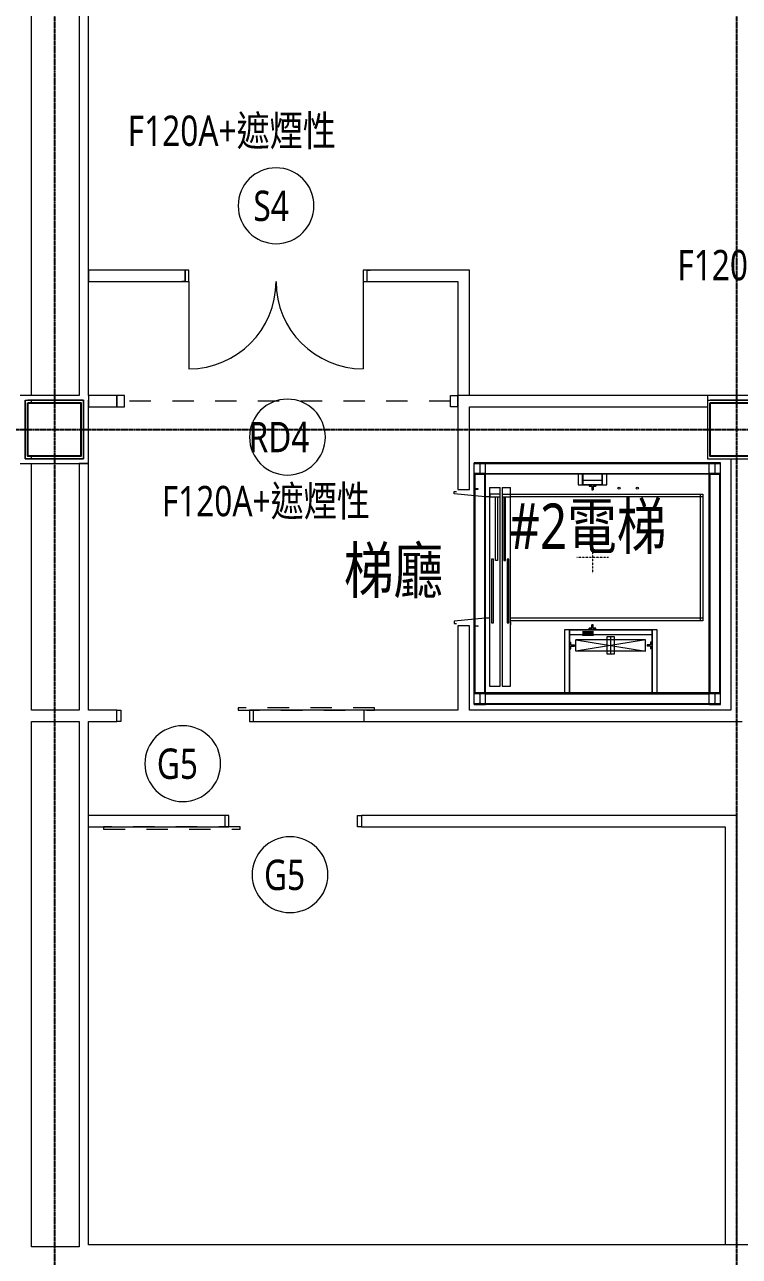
# Model space of a CAD drawing. Extents: x -3450 to 27857, y -1288 to 11880.
# Drawn here: x 24321 to 25264, y 1910 to 3534 of the extents above; entities that cross this region are included whole.
import ezdxf

# ---------------------------------------------------------------- set-up
doc = ezdxf.new("R2010")
doc.units = 0
for name, pattern in [('X-S-FAB-L20$0$CENTER', [0.017, 0.012, -0.0015, 0.002, -0.0015]), ('X-S-FAB-L20$0$COL-CEN-LIN', [3.25, 2.5, -0.25, 0.25, -0.25]), ('X-S-FAB-L20$0$TAI_虛線', [5.644, 2.822, -2.822])]:
    doc.linetypes.add(name, pattern=pattern)
for name, color, linetype in [('X-S-FAB-L20$0$1_l20平面圖_1_A-WALL-IN', 8, 'Continuous'), ('X-S-FAB-L20$0$1_l20平面圖_1_A-WALL-IN.200K', 8, 'Continuous'), ('X-S-FAB-L20$0$1_l20平面圖_1_A-ZONE', 8, 'Continuous'), ('X-S-FAB-L20$0$1_l20平面圖_1_CAGE', 8, 'Continuous'), ('X-S-FAB-L20$0$1_l20平面圖_1_CENTER', 8, 'Continuous'), ('X-S-FAB-L20$0$1_l20平面圖_1_D label', 8, 'Continuous'), ('X-S-FAB-L20$0$1_l20平面圖_1_DIM', 8, 'Continuous'), ('X-S-FAB-L20$0$1_l20平面圖_1_Door', 8, 'Continuous'), ('X-S-FAB-L20$0$1_l20平面圖_1_RC', 8, 'Continuous'), ('X-S-FAB-L20$0$1_l20平面圖_1_SIAGE1', 8, 'Continuous'), ('X-S-FAB-L20$0$1_l20平面圖_1_SIAGE3', 8, 'Continuous'), ('X-S-FAB-L20$0$1_l20平面圖_1_WEIGHT', 8, 'Continuous'), ('X-S-FAB-L20$0$BLOCK', 8, 'Continuous'), ('X-S-FAB-L20$0$CCL', 8, 'X-S-FAB-L20$0$COL-CEN-LIN'), ('X-S-FAB-L20$0$COL-S', 8, 'Continuous'), ('X-S-FAB-L20$0$D label', 8, 'Continuous')]:
    doc.layers.add(name, color=color, linetype=linetype)
doc.styles.add('X-S-FAB-L20$0$Standard', font='', dxfattribs={"width": 0.8})
doc.styles.get('X-S-FAB-L20$0$Standard').set_extended_font_data('Microsoft JhengHei')

# ---------------------------------------------------------------- blocks, each defined once
blk = doc.blocks.new('X-S-FAB-L20$0$FAB2-L05')
at = {"layer": 'X-S-FAB-L20$0$CCL'}
for p, q in [((-1800, 11005), (-1800, 0)), ((-900, 11005), (-900, 0)), ((-26880, 3720), (1210, 3720))]:
    blk.add_line(p, q, dxfattribs=at)
at = {"layer": 'X-S-FAB-L20$0$COL-S'}
for points in [[(-1835, 3755), (-1765, 3755), (-1765, 3685), (-1835, 3685)], [(-935, 3755), (-865, 3755), (-865, 3685), (-935, 3685)]]:
    blk.add_lwpolyline(points, close=True, dxfattribs=at)
blk = doc.blocks.new('X-S-FAB-L20')
at = {"layer": 'X-S-FAB-L20$0$1_l20平面圖_1_A-WALL-IN', "color": 3, "lineweight": 0, "ltscale": 10}
for p, q in [((24442.5, 3030), (24442.5, 3045)), ((24892.5, 3030), (24892.5, 3045))]:
    blk.add_line(p, q, dxfattribs=at)
at = {"layer": 'X-S-FAB-L20$0$1_l20平面圖_1_A-WALL-IN', "color": 3, "lineweight": 0, "ltscale": 10, "flags": 128}
for points in [[(24330, 3045), (24330, 3722.5)], [(24405, 3045), (24405, 3722.5)], [(24392.8, 3602.5), (24392.8, 3045)], [(24392.8, 3045), (24315, 3045)], [(24321.5, 3038.5), (24398.5, 3038.5)], [(24321.5, 2961.5), (24321.5, 3038.5)], [(24330, 3035), (24330, 3038.5)], [(24398.5, 3038.5), (24398.5, 2961.5)], [(24405, 3045), (24405, 3038.5)], [(24442.5, 3045), (24405, 3045)], [(24405, 3045), (24405, 3030)], [(24405, 2961.5), (24405, 3038.5)], [(25221.5, 3045), (24892.5, 3045)], [(25298.5, 3045), (25221.5, 3045)], [(25221.5, 3045), (25221.5, 3038.5)], [(25221.5, 3045), (25221.5, 3030)], [(25221.5, 3038.5), (25298.5, 3038.5)], [(24405, 3030), (24442.5, 3030)], [(24892.5, 3030), (24892.5, 2921)], [(24907.5, 3030), (25221.5, 3030)], [(24907.5, 2921), (24907.5, 3030)], [(24398.5, 2961.5), (24321.5, 2961.5)], [(24330, 2961.5), (24330, 2965)], [(24405, 2955), (24405, 2961.5)], [(25252.5, 2961.5), (25252.5, 2630)], [(25252.5, 2961.5), (25267.5, 2961.5)], [(24315, 2955), (24321.5, 2955)], [(24321.5, 2955), (24405, 2955)], [(24330, 2630), (24330, 2955)], [(24392.8, 2955), (24392.8, 2630)], [(24405, 2955), (24392.8, 2955)], [(24405, 2630), (24405, 2955)], [(24892.5, 2741), (24892.5, 2630)], [(24907.5, 2630), (24907.5, 2741)], [(24392.8, 2630), (24330, 2630)], [(24330, 1922.5), (24330, 2615)], [(24330, 2615), (24392.8, 2615)], [(24392.8, 2615), (24392.8, 1922.5)], [(24442.5, 2630), (24405, 2630)], [(24405, 1925), (24405, 2615)], [(24405, 2615), (24442.5, 2615)], [(24892.5, 2630), (24768.7, 2630)], [(24768.7, 2615), (24768.7, 2630)], [(24768.7, 2615), (25252.5, 2615)], [(25252.5, 2630), (24907.5, 2630)], [(25252.5, 2615), (25267.5, 2615)], [(24392.8, 1922.5), (24330, 1922.5)], [(25310, 1925), (24405, 1925)]]:
    blk.add_lwpolyline(points, dxfattribs=at)
at = {"layer": 'X-S-FAB-L20$0$1_l20平面圖_1_A-WALL-IN', "color": 1, "lineweight": 0, "ltscale": 10, "flags": 128}
for points in [[(24321.5, 3038.5), (24325, 3038.5)], [(24321.5, 3038.5), (24321.5, 2961.5)], [(24395, 3038.5), (24325, 3038.5)], [(24398.5, 3038.5), (24395, 3038.5)], [(24398.5, 2965), (24398.5, 3038.5)], [(25221.5, 3038.5), (25225, 3038.5)], [(25221.5, 3038.5), (25221.5, 2961.5)], [(25295, 3038.5), (25225, 3038.5)], [(24321.5, 2961.5), (24325, 2961.5)], [(24325, 2961.5), (24398.5, 2961.5)], [(24398.5, 2961.5), (24398.5, 2965)], [(25221.5, 2961.5), (25225, 2961.5)], [(25225, 2961.5), (25298.5, 2961.5)]]:
    blk.add_lwpolyline(points, dxfattribs=at)
at = {"layer": 'X-S-FAB-L20$0$1_l20平面圖_1_A-WALL-IN.200K', "color": 252, "lineweight": 0, "ltscale": 10}
for p, q in [((24532.5, 3210), (24528.2, 3210)), ((24532.5, 3195), (24532.5, 3210)), ((24772.5, 3210), (24776.8, 3210)), ((24772.5, 3195), (24772.5, 3210)), ((24532.5, 3195), (24528.2, 3195)), ((24772.5, 3195), (24776.8, 3195))]:
    blk.add_line(p, q, dxfattribs=at)
at = {"layer": 'X-S-FAB-L20$0$1_l20平面圖_1_A-WALL-IN.200K', "color": 252, "lineweight": 0, "ltscale": 10, "flags": 128}
for points in [[(24532.5, 3210), (24405, 3210)], [(24405, 3210), (24405, 3195)], [(24892.5, 3210), (24772.5, 3210)], [(24907.5, 3210), (24892.5, 3210)], [(24907.5, 3045), (24907.5, 3210)], [(24405, 3195), (24532.5, 3195)], [(24772.5, 3195), (24892.5, 3195)], [(24892.5, 3195), (24892.5, 3045)], [(24907.5, 3045), (24892.5, 3045)], [(24768.7, 2630), (24622.5, 2630)], [(24622.5, 2615), (24768.7, 2615)], [(24768.7, 2615), (24768.7, 2630)], [(24585, 2491.2), (24405, 2491.2)], [(25260, 2491.2), (24765, 2491.2)], [(25260, 2491.2), (25260, 1925)], [(24405, 2476.2), (24585, 2476.2)], [(24765, 2476.2), (25245, 2476.2)], [(25245, 2476.2), (25245, 1925)]]:
    blk.add_lwpolyline(points, dxfattribs=at)
at = {"layer": 'X-S-FAB-L20$0$1_l20平面圖_1_CAGE', "color": 8, "lineweight": 0, "ltscale": 10}
for p, q in [((24934, 2923.7), (24934, 2661.7)), ((24934, 2923.7), (24948, 2923.7)), ((24948, 2661.7), (24948, 2923.7)), ((24951, 2923.7), (24951, 2661.7)), ((24951, 2923.7), (24962, 2923.7)), ((24962, 2661.7), (24962, 2923.7)), ((24948, 2914.7), (24934, 2914.7)), ((24934, 2911.2), (24948, 2911.2)), ((24942.1, 2827.2), (24942.1, 2911.2)), ((24944.8, 2911.2), (24944.8, 2827.2)), ((24951, 2914.7), (25215.5, 2914.7)), ((24951, 2911.2), (24962, 2911.2)), ((24953.2, 2911.2), (24953.2, 2827.2)), ((24955.4, 2827.2), (24955.4, 2911.2)), ((24962, 2911.2), (24962, 2914.7)), ((25215.5, 2911.2), (24962, 2911.2)), ((25212, 2914.7), (25212, 2747.7)), ((25215.5, 2914.7), (25215.5, 2747.7)), ((24939.4, 2829.2), (24936.7, 2829.2)), ((24936.7, 2829.2), (24936.7, 2745.2)), ((24939.4, 2745.2), (24939.4, 2829.2)), ((24944.8, 2827.2), (24942.1, 2827.2)), ((24953.2, 2827.2), (24955.4, 2827.2)), ((24957.6, 2829.2), (24957.6, 2745.2)), ((24959.8, 2829.2), (24957.6, 2829.2)), ((24959.8, 2745.2), (24959.8, 2829.2)), ((24936.7, 2745.2), (24939.4, 2745.2)), ((24957.6, 2745.2), (24959.8, 2745.2)), ((25215.5, 2751.2), (24962, 2751.2)), ((25215.5, 2747.7), (24962, 2747.7)), ((24962, 2746.2), (24962, 2746.2)), ((24962, 2746.2), (24962, 2742.7)), ((25048, 2722.9), (25140, 2707.9)), ((25140, 2722.9), (25048, 2707.9)), ((24934, 2661.7), (24948, 2661.7)), ((24934, 2661.7), (24948, 2661.7)), ((24951, 2661.7), (24962, 2661.7))]:
    blk.add_line(p, q, dxfattribs=at)
at = {"layer": 'X-S-FAB-L20$0$1_l20平面圖_1_CENTER', "color": 8, "linetype": 'X-S-FAB-L20$0$CENTER', "lineweight": 0, "ltscale": 10}
for p, q in [((25070, 2852.2), (25070, 2810.5)), ((25090.9, 2831.2), (25049.1, 2831.2))]:
    blk.add_line(p, q, dxfattribs=at)
at = {"layer": 'X-S-FAB-L20$0$1_l20平面圖_1_D label', "color": 252, "lineweight": 0, "ltscale": 10, "flags": 128}
blk.add_lwpolyline([(24602.5, 3295, 1), (24702.5, 3295, 1)], format="xyb", close=True, dxfattribs=at)
at = {"layer": 'X-S-FAB-L20$0$1_l20平面圖_1_D label', "color": 8, "lineweight": 0, "ltscale": 10, "flags": 128}
for points in [[(24617.5, 2990, 1), (24717.5, 2990, 1)], [(24579.4, 2559.5, 1), (24479.4, 2559.5, 1)], [(24620.9, 2413.1, 1), (24720.9, 2413.1, 1)]]:
    blk.add_lwpolyline(points, format="xyb", close=True, dxfattribs=at)
at = {"layer": 'X-S-FAB-L20$0$1_l20平面圖_1_DIM', "color": 8, "lineweight": 0, "ltscale": 10}
blk.add_line((25094, 2704.1), (25094, 2726.7), dxfattribs=at)
at = {"layer": 'X-S-FAB-L20$0$1_l20平面圖_1_DIM', "color": 8, "lineweight": 0, "ltscale": 10, "flags": 128}
blk.add_lwpolyline([(25099, 2704.1), (25099, 2726.7), (25089, 2726.7), (25089, 2704.1)], close=True, dxfattribs=at)
at = {"layer": 'X-S-FAB-L20$0$1_l20平面圖_1_DIM', "color": 8, "lineweight": 0, "ltscale": 10}
for centre in [(25105, 2922.7), (25129, 2922.7)]:
    blk.add_circle(centre, 1.5, dxfattribs=at)
at = {"layer": 'X-S-FAB-L20$0$1_l20平面圖_1_Door', "color": 252, "lineweight": 0, "ltscale": 10}
for p, q in [((24532.5, 3210), (24528.2, 3210)), ((24532.5, 3210), (24528.2, 3210)), ((24537.5, 3210), (24532.5, 3210)), ((24532.5, 3210), (24532.5, 3195)), ((24532.5, 3195), (24532.5, 3210)), ((24532.5, 3195), (24532.5, 3210)), ((24537.5, 3195), (24537.5, 3210)), ((24772.5, 3210), (24767.5, 3210)), ((24767.5, 3210), (24767.5, 3195)), ((24772.5, 3195), (24772.5, 3210)), ((24772.5, 3195), (24772.5, 3210)), ((24772.5, 3195), (24772.5, 3210)), ((24772.5, 3210), (24776.8, 3210)), ((24772.5, 3210), (24776.8, 3210)), ((24532.5, 3195), (24528.2, 3195)), ((24532.5, 3195), (24528.2, 3195)), ((24532.5, 3195), (24537.5, 3195)), ((24537.5, 3195), (24537.5, 3080)), ((24767.5, 3195), (24772.5, 3195)), ((24767.5, 3195), (24767.5, 3080)), ((24772.5, 3195), (24776.8, 3195)), ((24772.5, 3195), (24776.8, 3195))]:
    blk.add_line(p, q, dxfattribs=at)
at = {"layer": 'X-S-FAB-L20$0$1_l20平面圖_1_Door', "color": 4, "linetype": 'X-S-FAB-L20$0$TAI_虛線', "lineweight": 0, "ltscale": 10}
for p, q in [((24452.5, 3045), (24442.5, 3045)), ((24442.5, 3045), (24442.5, 3030)), ((24452.5, 3030), (24452.5, 3045)), ((24882.5, 3037.5), (24452.5, 3037.5)), ((24882.5, 3030), (24882.5, 3045)), ((24882.5, 3045), (24892.5, 3045)), ((24892.5, 3045), (24892.5, 3030)), ((24442.5, 3030), (24452.5, 3030)), ((24892.5, 3030), (24882.5, 3030)), ((24782.5, 2633), (24602.5, 2633)), ((24602.5, 2633), (24602.5, 2630)), ((24782.5, 2630), (24782.5, 2633)), ((24442.5, 2630), (24447.5, 2630)), ((24442.5, 2615), (24442.5, 2630)), ((24447.5, 2615), (24442.5, 2615)), ((24447.5, 2630), (24447.5, 2615)), ((24602.5, 2630), (24782.5, 2630)), ((24622.5, 2630), (24617.5, 2630)), ((24617.5, 2630), (24617.5, 2615)), ((24617.5, 2615), (24622.5, 2615)), ((24622.5, 2615), (24622.5, 2630)), ((24590, 2491.2), (24585, 2491.2)), ((24585, 2491.2), (24585, 2476.2)), ((24590, 2476.2), (24590, 2491.2)), ((24760, 2476.2), (24760, 2491.2)), ((24760, 2491.2), (24765, 2491.2)), ((24765, 2491.2), (24765, 2476.2)), ((24605, 2476.2), (24425, 2476.2)), ((24425, 2476.2), (24425, 2473.2)), ((24425, 2473.2), (24605, 2473.2)), ((24585, 2476.2), (24590, 2476.2)), ((24605, 2473.2), (24605, 2476.2)), ((24765, 2476.2), (24760, 2476.2))]:
    blk.add_line(p, q, dxfattribs=at)
at = {"layer": 'X-S-FAB-L20$0$1_l20平面圖_1_Door', "color": 3, "lineweight": 0, "ltscale": 10}
for p, q in [((24892.5, 2921), (24907.5, 2921)), ((24907.5, 2741), (24892.5, 2741))]:
    blk.add_line(p, q, dxfattribs=at)
at = {"layer": 'X-S-FAB-L20$0$1_l20平面圖_1_Door', "color": 252, "lineweight": 0, "ltscale": 10}
for centre, start, end in [((24537.5, 3195), 270, 0), ((24767.5, 3195), 180, 270)]:
    blk.add_arc(centre, 115, start, end, dxfattribs=at)
at = {"layer": 'X-S-FAB-L20$0$1_l20平面圖_1_RC', "color": 6, "lineweight": 0, "ltscale": 10}
for p, q in [((25065.5, 2926.9), (25074.4, 2926.9)), ((25065.5, 2926.9), (25065.5, 2925.4)), ((25065.5, 2925.4), (25069.2, 2925.4)), ((25069.2, 2925.4), (25069.2, 2920.7)), ((25070.8, 2925.4), (25070.8, 2920.7)), ((25070.8, 2925.4), (25074.4, 2925.4)), ((25074.4, 2926.9), (25074.4, 2925.4)), ((25069.2, 2920.7), (25070.8, 2920.7)), ((25065.5, 2736.5), (25065.5, 2738)), ((25069.2, 2738), (25065.5, 2738)), ((25074.4, 2736.5), (25065.5, 2736.5)), ((25069.2, 2738), (25069.2, 2742.7)), ((25070.8, 2742.7), (25069.2, 2742.7)), ((25070.8, 2738), (25070.8, 2742.7)), ((25074.4, 2738), (25070.8, 2738)), ((25074.4, 2736.5), (25074.4, 2738)), ((25039.8, 2710.9), (25039.8, 2719.8)), ((25039.8, 2719.8), (25041.3, 2719.8)), ((25041.3, 2716.2), (25041.3, 2719.8)), ((25041.3, 2716.2), (25046, 2716.2)), ((25041.3, 2710.9), (25041.3, 2714.6)), ((25041.3, 2714.6), (25046, 2714.6)), ((25046, 2714.6), (25046, 2716.2)), ((25140, 2722.9), (25048, 2722.9)), ((25048, 2707.9), (25048, 2722.9)), ((25140, 2707.9), (25140, 2722.9)), ((25140, 2707.9), (25140, 2722.9)), ((25142, 2716.2), (25142, 2714.6)), ((25146.7, 2716.2), (25142, 2716.2)), ((25146.7, 2714.6), (25142, 2714.6)), ((25146.7, 2719.8), (25146.7, 2716.2)), ((25148.2, 2719.8), (25146.7, 2719.8)), ((25146.7, 2714.6), (25146.7, 2710.9)), ((25148.2, 2719.8), (25148.2, 2710.9)), ((25039.8, 2710.9), (25041.3, 2710.9)), ((25140, 2707.9), (25048, 2707.9)), ((25148.2, 2710.9), (25146.7, 2710.9))]:
    blk.add_line(p, q, dxfattribs=at)
at = {"layer": 'X-S-FAB-L20$0$1_l20平面圖_1_SIAGE1', "color": 6, "lineweight": 0, "ltscale": 10, "flags": 128}
for points in [[(24929, 2956.2), (24914, 2956.2), (24914, 2955.3), (24920.2, 2955.3, -0.414214), (24921.2, 2954.3), (24921.2, 2943, -0.414214), (24920.2, 2942.1), (24914, 2942.1), (24914, 2941.2), (24929, 2941.2), (24929, 2942.1), (24922.8, 2942.1, -0.414214), (24921.8, 2943), (24921.8, 2954.3, -0.414214), (24922.8, 2955.3), (24929, 2955.3)], [(25239, 2956.2), (25224, 2956.2), (25224, 2955.3), (25230.2, 2955.3, -0.414214), (25231.2, 2954.3), (25231.2, 2943, -0.414214), (25230.2, 2942.1), (25224, 2942.1), (25224, 2941.2), (25239, 2941.2), (25239, 2942.1), (25232.8, 2942.1, -0.414214), (25231.8, 2943), (25231.8, 2954.3, -0.414214), (25232.8, 2955.3), (25239, 2955.3)], [(24929, 2652.7), (24914, 2652.7), (24914, 2651.8), (24920.2, 2651.8, -0.414214), (24921.2, 2650.8), (24921.2, 2639.5, -0.414214), (24920.2, 2638.6), (24914, 2638.6), (24914, 2637.7), (24929, 2637.7), (24929, 2638.6), (24922.8, 2638.6, -0.414214), (24921.8, 2639.5), (24921.8, 2650.8, -0.414214), (24922.8, 2651.8), (24929, 2651.8)], [(25239, 2652.7), (25224, 2652.7), (25224, 2651.8), (25230.2, 2651.8, -0.414214), (25231.2, 2650.8), (25231.2, 2639.5, -0.414214), (25230.2, 2638.6), (25224, 2638.6), (25224, 2637.7), (25239, 2637.7), (25239, 2638.6), (25232.8, 2638.6, -0.414214), (25231.8, 2639.5), (25231.8, 2650.8, -0.414214), (25232.8, 2651.8), (25239, 2651.8)]]:
    blk.add_lwpolyline(points, format="xyb", close=True, dxfattribs=at)
at = {"layer": 'X-S-FAB-L20$0$1_l20平面圖_1_SIAGE3', "color": 8, "lineweight": 0, "ltscale": 10}
for p, q in [((25239, 2956.2), (24914, 2956.2)), ((24914, 2941.2), (24914, 2956.2)), ((24914, 2637.7), (24914, 2956.2)), ((24929, 2637.7), (24929, 2956.2)), ((25224, 2637.7), (25224, 2956.2)), ((25239, 2637.7), (25239, 2956.2)), ((25239, 2941.2), (24914, 2941.2)), ((25239, 2652.7), (24914, 2652.7)), ((24914, 2637.7), (24914, 2652.7)), ((25239, 2637.7), (24914, 2637.7))]:
    blk.add_line(p, q, dxfattribs=at)
at = {"layer": 'X-S-FAB-L20$0$1_l20平面圖_1_SIAGE3', "color": 6, "lineweight": 0, "ltscale": 10, "flags": 128}
for points in [[(24933.5, 2915.2), (24934.5, 2915.2), (24934.5, 2911.2), (24928.5, 2911.2), (24887.5, 2915.2), (24887.5, 2918.2), (24890.5, 2918.2)], [(24933.5, 2747.2), (24934.5, 2747.2), (24934.5, 2751.2), (24928.5, 2751.2), (24887.5, 2747.2), (24887.5, 2744.2), (24890.5, 2744.2)]]:
    blk.add_lwpolyline(points, dxfattribs=at)
at = {"layer": 'X-S-FAB-L20$0$1_l20平面圖_1_WEIGHT', "color": 8, "lineweight": 0, "ltscale": 10}
for p, q in [((24915, 2652.7), (24915, 2941.2)), ((24928, 2652.7), (24928, 2941.2)), ((24929, 2955.2), (25224, 2955.2)), ((24929, 2942.2), (25224, 2942.2)), ((25051, 2941.2), (25051, 2926.9)), ((25056.9, 2926.9), (25056.9, 2941.2)), ((25057.5, 2926.9), (25057.5, 2941.2)), ((25082.5, 2926.9), (25082.5, 2941.2)), ((25083.1, 2926.9), (25083.1, 2941.2)), ((25089, 2926.9), (25089, 2941.2)), ((25225, 2652.7), (25225, 2941.2)), ((25238, 2652.7), (25238, 2941.2)), ((24914.2, 2926.2), (24914, 2926.2)), ((24914, 2926.2), (24914, 2921.2)), ((24914.5, 2922.3), (24914.5, 2925.9)), ((25051, 2926.9), (25089, 2926.9)), ((25057.5, 2933.4), (25082.5, 2933.4)), ((25057.5, 2927.5), (25082.5, 2927.5)), ((24914, 2921.2), (24919, 2921.2)), ((24918.7, 2921.7), (24915.2, 2921.7)), ((24919, 2921.2), (24919, 2921.4)), ((24914, 2741.2), (24919, 2741.2)), ((24914, 2736.2), (24914, 2741.2)), ((24914.2, 2736.2), (24914, 2736.2)), ((24914.5, 2740), (24914.5, 2736.5)), ((24918.7, 2740.7), (24915.2, 2740.7)), ((24919, 2741.2), (24919, 2741)), ((25033.3, 2652.7), (25033.3, 2736.5)), ((25033.3, 2736.5), (25154.7, 2736.5)), ((25039.2, 2736.5), (25039.2, 2652.7)), ((25039.8, 2736.5), (25039.8, 2652.7)), ((25039.8, 2735.9), (25148.2, 2735.9)), ((25039.8, 2730), (25148.2, 2730)), ((25148.2, 2736.5), (25148.2, 2652.7)), ((25148.8, 2736.5), (25148.8, 2652.7)), ((25154.7, 2736.5), (25154.7, 2652.7)), ((24929, 2651.7), (25224, 2651.7)), ((24929, 2638.7), (25224, 2638.7))]:
    blk.add_line(p, q, dxfattribs=at)
for centre, radius, start, end in [((24914.2, 2925.9), 0.3, 0, 90), ((24915.2, 2922.3), 0.65, 180, 270), ((24918.7, 2921.4), 0.3, 0, 90), ((24914.2, 2736.5), 0.3, 270, 0), ((24915.2, 2740), 0.65, 90, 180), ((24918.7, 2741), 0.3, 270, 0)]:
    blk.add_arc(centre, radius, start, end, dxfattribs=at)
at = {"layer": 'X-S-FAB-L20$0$BLOCK'}
blk.add_blockref('X-S-FAB-L20$0$FAB2-L05', (26160, -720), dxfattribs=at)
at = {"layer": 'X-S-FAB-L20$0$1_l20平面圖_1_A-ZONE', "color": 59, "linetype": 'Continuous', "lineweight": 0, "char_height": 60, "attachment_point": 2, "style": 'X-S-FAB-L20$0$Standard'}
for s, insert in [('\\A1;{\\pqc;\\pt0;\\fMicrosoft JhengHei|b0|i0|c136|p34;#2電梯}', (25063.9, 2902.5)), ('\\A1;{\\pqc;\\pt0;\\fMicrosoft JhengHei|b0|i0|c136|p34;梯廳}', (24807.4, 2844.3)), ('\\A1;{\\pqc;\\pt0;\\fMicrosoft JhengHei|b0|i0|c136|p34;-}', (25063.9, 2768.5))]:
    blk.add_mtext(s, dxfattribs=dict(at, insert=insert))
at = {"layer": 'X-S-FAB-L20$0$1_l20平面圖_1_D label', "color": 252, "linetype": 'Continuous', "lineweight": 0, "char_height": 40, "attachment_point": 7, "style": 'X-S-FAB-L20$0$Standard'}
for s, insert in [('\\A1;{\\pql;\\pt0;\\fMicrosoft JhengHei|b0|i0|c136|p34;F120A+遮煙性\\fMicrosoft JhengHei|b0|i0|c136|p34;\\fMicrosoft JhengHei|b0|i0|c136|p34;\\H0.666667x;\\fMicrosoft JhengHei|b0|i0|c136|p34;\\H1.500000x;}', (24456.8, 3369.4)), ('\\A1;{\\pql;\\pt0;\\fMicrosoft JhengHei|b0|i0|c136|p34;S4\\fMicrosoft JhengHei|b0|i0|c136|p34;\\fMicrosoft JhengHei|b0|i0|c136|p34;\\fMicrosoft JhengHei|b0|i0|c136|p34;}', (24622.6, 3274.3)), ('\\A1;{\\pql;\\pt0;\\fMicrosoft JhengHei|b0|i0|c136|p34;F120A+遮煙性\\fMicrosoft JhengHei|b0|i0|c136|p34;\\fMicrosoft JhengHei|b0|i0|c136|p34;\\H0.666667x;\\fMicrosoft JhengHei|b0|i0|c136|p34;\\H1.500000x;}', (25181.9, 3192.3))]:
    blk.add_mtext(s, dxfattribs=dict(at, insert=insert))
at = {"layer": 'X-S-FAB-L20$0$1_l20平面圖_1_D label', "color": 6, "linetype": 'Continuous', "lineweight": 0, "char_height": 40, "attachment_point": 7, "style": 'X-S-FAB-L20$0$Standard'}
for s, insert in [('\\A1;{\\pql;\\pt0;\\fMicrosoft JhengHei|b0|i0|c136|p34;RD4\\fMicrosoft JhengHei|b0|i0|c136|p34;\\fMicrosoft JhengHei|b0|i0|c136|p34;\\fMicrosoft JhengHei|b0|i0|c136|p34;}', (24616.3, 2970)), ('\\A1;{\\pql;\\pt0;\\fMicrosoft JhengHei|b0|i0|c136|p34;F120A+遮煙性\\fMicrosoft JhengHei|b0|i0|c136|p34;\\fMicrosoft JhengHei|b0|i0|c136|p34;\\H0.666667x;\\fMicrosoft JhengHei|b0|i0|c136|p34;\\H1.500000x;}', (24501.7, 2881.2))]:
    blk.add_mtext(s, dxfattribs=dict(at, insert=insert))
at = {"layer": 'X-S-FAB-L20$0$D label', "color": 6, "lineweight": 0, "char_height": 40, "attachment_point": 7, "style": 'X-S-FAB-L20$0$Standard'}
for insert in [(24495.2, 2538.9), (24636.6, 2392.4)]:
    blk.add_mtext('\\A1;{\\pql;\\pt0;\\fMicrosoft JhengHei|b0|i0|c136|p34;G5\\fMicrosoft JhengHei|b0|i0|c136|p34;\\fMicrosoft JhengHei|b0|i0|c136|p34;\\fMicrosoft JhengHei|b0|i0|c136|p34;}', dxfattribs=dict(at, insert=insert))

msp = doc.modelspace()

# ---------------------------------------------------------------- block references
msp.add_blockref('X-S-FAB-L20', (0, 0))

doc.saveas('drawing.dxf')
